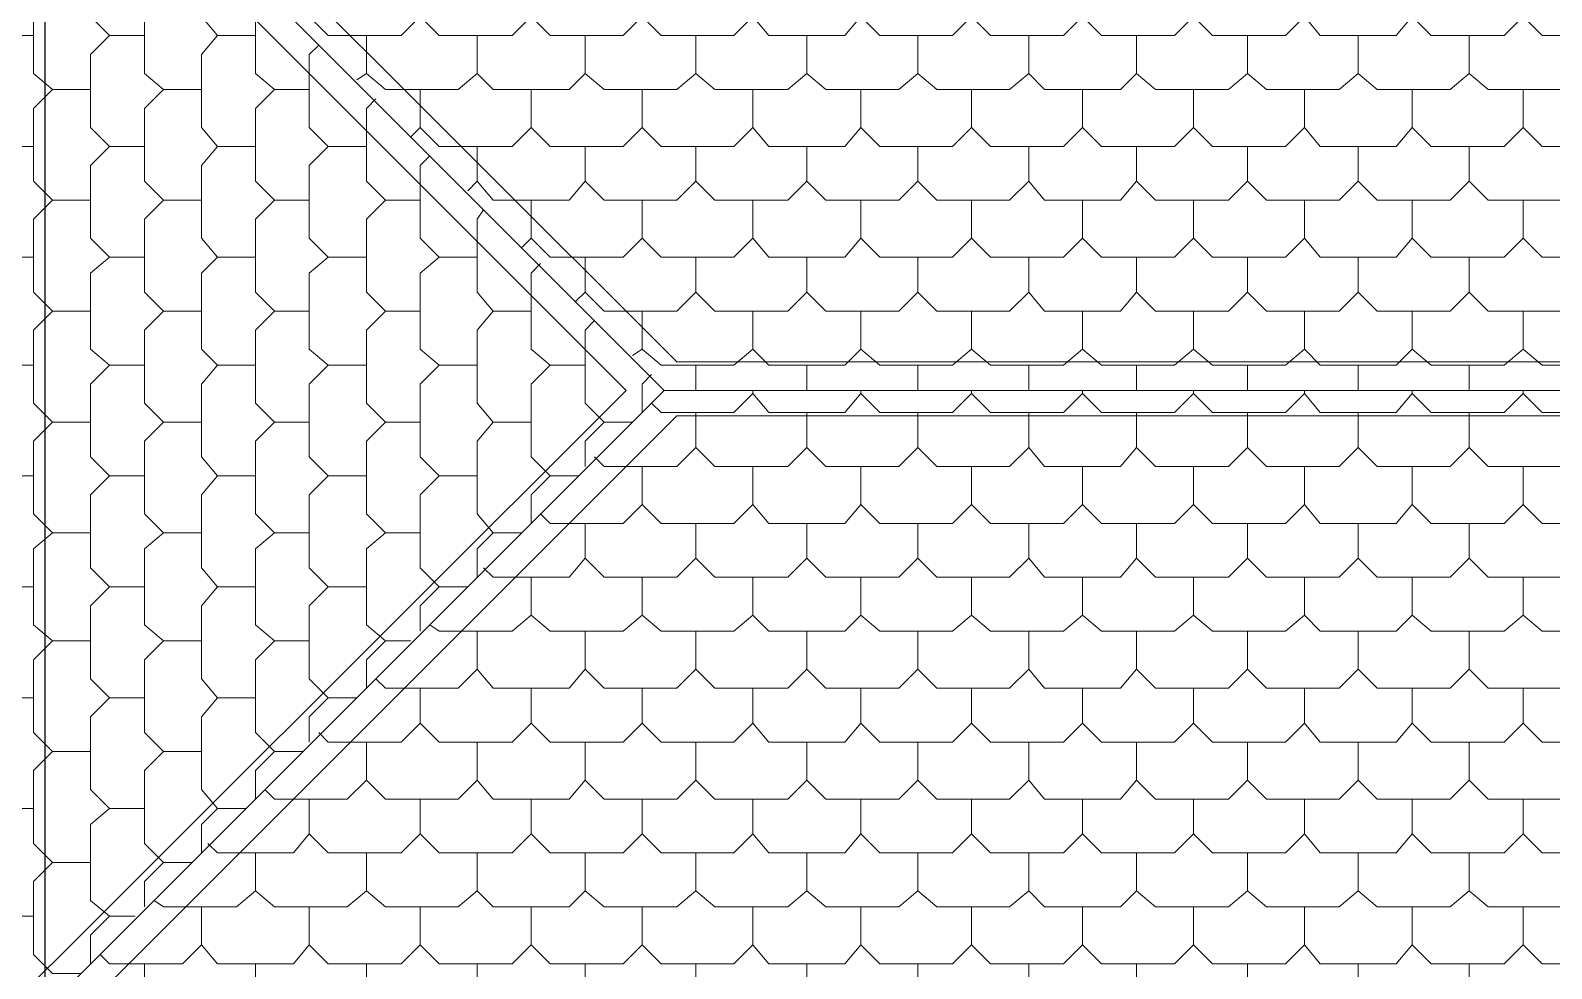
# Model space of a CAD drawing. Header units: millimetres. Extents: x -59 to 47, y 152 to 919.
# Drawn here: x -42.8 to -36.64, y 605.85 to 609.64 of the extents above; entities that cross this region are included whole.
import ezdxf

# ---------------------------------------------------------------- set-up
doc = ezdxf.new("R2010")
doc.units = ezdxf.units.MM
doc.layers.add('PDF_014408$BL-ROOF', color=7, linetype='Continuous')

msp = doc.modelspace()

# ---------------------------------------------------------------- linework, layer by layer
msp.add_line((-42.7365, 397.5642), (-42.7365, 918.7627))
at = {"layer": 'PDF_014408$BL-ROOF', "lineweight": 9}
for points in [[(-49.6944, 617.6501), (-40.2316, 608.1873), (-32.5383, 608.1873), (-32.5383, 615.7909), (-9.4968, 615.7909), (-9.4968, 609.2259), (7.7619, 609.2259), (7.7619, 608.7771), (16.6349, 617.6501)], [(-49.6944, 598.7245), (-40.2316, 608.1873), (-49.6944, 617.6501)], [(-5.2911, 598.7245), (-5.2911, 607.2), (-9.4968, 607.2), (-9.4968, 607.1743), (-32.5383, 607.1743), (-32.5383, 608.1873), (-40.2316, 608.1873), (-49.6944, 598.7245)]]:
    msp.add_lwpolyline(points, close=True, dxfattribs=at)
for points in [[(-32.5383, 608.3027), (-40.1803, 608.3027), (-49.5405, 617.6501)], [(-49.6944, 617.4962), (-40.3855, 608.1873), (-49.6944, 598.8912)], [(-42.9243, 610.0722), (-43.0012, 609.9952), (-43.0012, 609.7003), (-42.9243, 609.6234), (-42.7832, 609.6234)], [(-42.4755, 610.0722), (-42.5524, 609.9952), (-42.5524, 609.7003), (-42.4755, 609.6234), (-42.3344, 609.6234)], [(-42.078, 610.0337), (-42.1036, 609.9952), (-42.1036, 609.7003), (-42.0395, 609.6234), (-41.8857, 609.6234)], [(-42.7063, 609.8414), (-42.7832, 609.7772), (-42.7832, 609.4695), (-42.7063, 609.4054), (-42.5524, 609.4054)], [(-42.2575, 609.8414), (-42.3344, 609.7772), (-42.3344, 609.4695), (-42.2575, 609.4054), (-42.1036, 609.4054)], [(-41.8472, 609.8157), (-41.8857, 609.7772), (-41.8857, 609.4695), (-41.8087, 609.4054), (-41.6677, 609.4054)], [(-41.6677, 609.7003), (-41.5907, 609.6234), (-41.2958, 609.6234), (-41.2189, 609.7003), (-41.2189, 609.8414)], [(-41.2189, 609.7003), (-41.142, 609.6234), (-40.8471, 609.6234), (-40.7701, 609.7003), (-40.7701, 609.8414)], [(-40.7701, 609.7003), (-40.6932, 609.6234), (-40.3983, 609.6234), (-40.3213, 609.7003), (-40.3213, 609.8414)], [(-40.3213, 609.7003), (-40.2444, 609.6234), (-39.9495, 609.6234), (-39.8726, 609.7003), (-39.8726, 609.8414)], [(-39.8726, 609.7003), (-39.8085, 609.6234), (-39.5007, 609.6234), (-39.4366, 609.7003), (-39.4366, 609.8414)], [(-39.4366, 609.7003), (-39.3597, 609.6234), (-39.0648, 609.6234), (-38.9878, 609.7003), (-38.9878, 609.8414)], [(-38.9878, 609.7003), (-38.9109, 609.6234), (-38.616, 609.6234), (-38.5391, 609.7003), (-38.5391, 609.8414)], [(-38.5391, 609.7003), (-38.4621, 609.6234), (-38.1672, 609.6234), (-38.0903, 609.7003), (-38.0903, 609.8414)], [(-38.0903, 609.7003), (-38.0133, 609.6234), (-37.7184, 609.6234), (-37.6415, 609.7003), (-37.6415, 609.8414)], [(-37.6415, 609.7003), (-37.5774, 609.6234), (-37.2697, 609.6234), (-37.2055, 609.7003), (-37.2055, 609.8414)], [(-37.2055, 609.7003), (-37.1286, 609.6234), (-36.8337, 609.6234), (-36.7568, 609.7003), (-36.7568, 609.8414)], [(-36.7568, 609.7003), (-36.6798, 609.6234), (-36.3849, 609.6234), (-36.308, 609.7003), (-36.308, 609.8414)], [(-42.9243, 609.6234), (-43.0012, 609.5464), (-43.0012, 609.2515), (-42.9243, 609.1746), (-42.7832, 609.1746)], [(-42.4755, 609.6234), (-42.5524, 609.5464), (-42.5524, 609.2515), (-42.4755, 609.1746), (-42.3344, 609.1746)], [(-42.0395, 609.6234), (-42.1036, 609.5464), (-42.1036, 609.2515), (-42.0395, 609.1746), (-41.8857, 609.1746)], [(-41.4753, 609.4439), (-41.4369, 609.4695), (-41.4369, 609.6234)], [(-41.4369, 609.4695), (-41.3599, 609.4054), (-41.065, 609.4054), (-40.9881, 609.4695), (-40.9881, 609.6234)], [(-40.9881, 609.4695), (-40.924, 609.4054), (-40.6163, 609.4054), (-40.5521, 609.4695), (-40.5521, 609.6234)], [(-40.5521, 609.4695), (-40.4752, 609.4054), (-40.1803, 609.4054), (-40.1034, 609.4695), (-40.1034, 609.6234)], [(-40.1034, 609.4695), (-40.0264, 609.4054), (-39.7315, 609.4054), (-39.6546, 609.4695), (-39.6546, 609.6234)], [(-39.6546, 609.4695), (-39.5777, 609.4054), (-39.2827, 609.4054), (-39.2058, 609.4695), (-39.2058, 609.6234)], [(-39.2058, 609.4695), (-39.1289, 609.4054), (-38.834, 609.4054), (-38.757, 609.4695), (-38.757, 609.6234)], [(-38.757, 609.4695), (-38.6929, 609.4054), (-38.3852, 609.4054), (-38.3211, 609.4695), (-38.3211, 609.6234)], [(-38.3211, 609.4695), (-38.2441, 609.4054), (-37.9492, 609.4054), (-37.8723, 609.4695), (-37.8723, 609.6234)], [(-37.8723, 609.4695), (-37.7954, 609.4054), (-37.5005, 609.4054), (-37.4235, 609.4695), (-37.4235, 609.6234)], [(-37.4235, 609.4695), (-37.3466, 609.4054), (-37.0517, 609.4054), (-36.9747, 609.4695), (-36.9747, 609.6234)], [(-36.9747, 609.4695), (-36.8978, 609.4054), (-36.6029, 609.4054), (-36.526, 609.4695), (-36.526, 609.6234)], [(-41.6292, 609.5849), (-41.6677, 609.5464), (-41.6677, 609.2515), (-41.5907, 609.1746), (-41.4369, 609.1746)], [(-42.7063, 609.4054), (-42.7832, 609.3285), (-42.7832, 609.0336), (-42.7063, 608.9566), (-42.5524, 608.9566)], [(-42.2575, 609.4054), (-42.3344, 609.3285), (-42.3344, 609.0336), (-42.2575, 608.9566), (-42.1036, 608.9566)], [(-41.8087, 609.4054), (-41.8857, 609.3285), (-41.8857, 609.0336), (-41.8087, 608.9566), (-41.6677, 608.9566)], [(-41.2574, 609.2131), (-41.2189, 609.2515), (-41.2189, 609.4054)], [(-41.2189, 609.2515), (-41.142, 609.1746), (-40.8471, 609.1746), (-40.7701, 609.2515), (-40.7701, 609.4054)], [(-40.7701, 609.2515), (-40.6932, 609.1746), (-40.3983, 609.1746), (-40.3213, 609.2515), (-40.3213, 609.4054)], [(-40.3213, 609.2515), (-40.2444, 609.1746), (-39.9495, 609.1746), (-39.8726, 609.2515), (-39.8726, 609.4054)], [(-39.8726, 609.2515), (-39.8085, 609.1746), (-39.5007, 609.1746), (-39.4366, 609.2515), (-39.4366, 609.4054)], [(-39.4366, 609.2515), (-39.3597, 609.1746), (-39.0648, 609.1746), (-38.9878, 609.2515), (-38.9878, 609.4054)], [(-38.9878, 609.2515), (-38.9109, 609.1746), (-38.616, 609.1746), (-38.5391, 609.2515), (-38.5391, 609.4054)], [(-38.5391, 609.2515), (-38.4621, 609.1746), (-38.1672, 609.1746), (-38.0903, 609.2515), (-38.0903, 609.4054)], [(-38.0903, 609.2515), (-38.0133, 609.1746), (-37.7184, 609.1746), (-37.6415, 609.2515), (-37.6415, 609.4054)], [(-37.6415, 609.2515), (-37.5774, 609.1746), (-37.2697, 609.1746), (-37.2055, 609.2515), (-37.2055, 609.4054)], [(-37.2055, 609.2515), (-37.1286, 609.1746), (-36.8337, 609.1746), (-36.7568, 609.2515), (-36.7568, 609.4054)], [(-36.7568, 609.2515), (-36.6798, 609.1746), (-36.3849, 609.1746), (-36.308, 609.2515), (-36.308, 609.4054)], [(-41.3984, 609.3669), (-41.4369, 609.3285), (-41.4369, 609.0336), (-41.3599, 608.9566), (-41.2189, 608.9566)], [(-42.9243, 609.1746), (-43.0012, 609.0977), (-43.0012, 608.8028), (-42.9243, 608.7258), (-42.7832, 608.7258)], [(-42.4755, 609.1746), (-42.5524, 609.0977), (-42.5524, 608.8028), (-42.4755, 608.7258), (-42.3344, 608.7258)], [(-42.0395, 609.1746), (-42.1036, 609.0977), (-42.1036, 608.8028), (-42.0395, 608.7258), (-41.8857, 608.7258)], [(-41.5907, 609.1746), (-41.6677, 609.0977), (-41.6677, 608.8028), (-41.5907, 608.7258), (-41.4369, 608.7258)], [(-41.1804, 609.1361), (-41.2189, 609.0977), (-41.2189, 608.8028), (-41.142, 608.7258), (-40.9881, 608.7258)], [(-41.0266, 608.9951), (-40.9881, 609.0336), (-40.9881, 609.1746)], [(-40.9881, 609.0336), (-40.924, 608.9566), (-40.6163, 608.9566), (-40.5521, 609.0336), (-40.5521, 609.1746)], [(-40.5521, 609.0336), (-40.4752, 608.9566), (-40.1803, 608.9566), (-40.1034, 609.0336), (-40.1034, 609.1746)], [(-40.1034, 609.0336), (-40.0264, 608.9566), (-39.7315, 608.9566), (-39.6546, 609.0336), (-39.6546, 609.1746)], [(-39.6546, 609.0336), (-39.5777, 608.9566), (-39.2827, 608.9566), (-39.2058, 609.0336), (-39.2058, 609.1746)], [(-39.2058, 609.0336), (-39.1289, 608.9566), (-38.834, 608.9566), (-38.757, 609.0336), (-38.757, 609.1746)], [(-38.757, 609.0336), (-38.6929, 608.9566), (-38.3852, 608.9566), (-38.3211, 609.0336), (-38.3211, 609.1746)], [(-38.3211, 609.0336), (-38.2441, 608.9566), (-37.9492, 608.9566), (-37.8723, 609.0336), (-37.8723, 609.1746)], [(-37.8723, 609.0336), (-37.7954, 608.9566), (-37.5005, 608.9566), (-37.4235, 609.0336), (-37.4235, 609.1746)], [(-37.4235, 609.0336), (-37.3466, 608.9566), (-37.0517, 608.9566), (-36.9747, 609.0336), (-36.9747, 609.1746)], [(-36.9747, 609.0336), (-36.8978, 608.9566), (-36.6029, 608.9566), (-36.526, 609.0336), (-36.526, 609.1746)], [(-42.7063, 608.9566), (-42.7832, 608.8797), (-42.7832, 608.5848), (-42.7063, 608.5078), (-42.5524, 608.5078)], [(-42.2575, 608.9566), (-42.3344, 608.8797), (-42.3344, 608.5848), (-42.2575, 608.5078), (-42.1036, 608.5078)], [(-41.8087, 608.9566), (-41.8857, 608.8797), (-41.8857, 608.5848), (-41.8087, 608.5078), (-41.6677, 608.5078)], [(-41.3599, 608.9566), (-41.4369, 608.8797), (-41.4369, 608.5848), (-41.3599, 608.5078), (-41.2189, 608.5078)], [(-40.8086, 608.7643), (-40.7701, 608.8028), (-40.7701, 608.9566)], [(-40.7701, 608.8028), (-40.6932, 608.7258), (-40.3983, 608.7258), (-40.3213, 608.8028), (-40.3213, 608.9566)], [(-40.3213, 608.8028), (-40.2444, 608.7258), (-39.9495, 608.7258), (-39.8726, 608.8028), (-39.8726, 608.9566)], [(-39.8726, 608.8028), (-39.8085, 608.7258), (-39.5007, 608.7258), (-39.4366, 608.8028), (-39.4366, 608.9566)], [(-39.4366, 608.8028), (-39.3597, 608.7258), (-39.0648, 608.7258), (-38.9878, 608.8028), (-38.9878, 608.9566)], [(-38.9878, 608.8028), (-38.9109, 608.7258), (-38.616, 608.7258), (-38.5391, 608.8028), (-38.5391, 608.9566)], [(-38.5391, 608.8028), (-38.4621, 608.7258), (-38.1672, 608.7258), (-38.0903, 608.8028), (-38.0903, 608.9566)], [(-38.0903, 608.8028), (-38.0133, 608.7258), (-37.7184, 608.7258), (-37.6415, 608.8028), (-37.6415, 608.9566)], [(-37.6415, 608.8028), (-37.5774, 608.7258), (-37.2697, 608.7258), (-37.2055, 608.8028), (-37.2055, 608.9566)], [(-37.2055, 608.8028), (-37.1286, 608.7258), (-36.8337, 608.7258), (-36.7568, 608.8028), (-36.7568, 608.9566)], [(-36.7568, 608.8028), (-36.6798, 608.7258), (-36.3849, 608.7258), (-36.308, 608.8028), (-36.308, 608.9566)], [(-40.9625, 608.9182), (-40.9881, 608.8797), (-40.9881, 608.5848), (-40.924, 608.5078), (-40.7701, 608.5078)], [(-42.9243, 608.7258), (-43.0012, 608.6617), (-43.0012, 608.354), (-42.9243, 608.2899), (-42.7832, 608.2899)], [(-42.4755, 608.7258), (-42.5524, 608.6617), (-42.5524, 608.354), (-42.4755, 608.2899), (-42.3344, 608.2899)], [(-42.0395, 608.7258), (-42.1036, 608.6617), (-42.1036, 608.354), (-42.0395, 608.2899), (-41.8857, 608.2899)], [(-41.5907, 608.7258), (-41.6677, 608.6617), (-41.6677, 608.354), (-41.5907, 608.2899), (-41.4369, 608.2899)], [(-41.142, 608.7258), (-41.2189, 608.6617), (-41.2189, 608.354), (-41.142, 608.2899), (-40.9881, 608.2899)], [(-40.7317, 608.7002), (-40.7701, 608.6617), (-40.7701, 608.354), (-40.6932, 608.2899), (-40.5521, 608.2899)], [(-40.5906, 608.5463), (-40.5521, 608.5848), (-40.5521, 608.7258)], [(-40.5521, 608.5848), (-40.4752, 608.5078), (-40.1803, 608.5078), (-40.1034, 608.5848), (-40.1034, 608.7258)], [(-40.1034, 608.5848), (-40.0264, 608.5078), (-39.7315, 608.5078), (-39.6546, 608.5848), (-39.6546, 608.7258)], [(-39.6546, 608.5848), (-39.5777, 608.5078), (-39.2827, 608.5078), (-39.2058, 608.5848), (-39.2058, 608.7258)], [(-39.2058, 608.5848), (-39.1289, 608.5078), (-38.834, 608.5078), (-38.757, 608.5848), (-38.757, 608.7258)], [(-38.757, 608.5848), (-38.6929, 608.5078), (-38.3852, 608.5078), (-38.3211, 608.5848), (-38.3211, 608.7258)], [(-38.3211, 608.5848), (-38.2441, 608.5078), (-37.9492, 608.5078), (-37.8723, 608.5848), (-37.8723, 608.7258)], [(-37.8723, 608.5848), (-37.7954, 608.5078), (-37.5005, 608.5078), (-37.4235, 608.5848), (-37.4235, 608.7258)], [(-37.4235, 608.5848), (-37.3466, 608.5078), (-37.0517, 608.5078), (-36.9747, 608.5848), (-36.9747, 608.7258)], [(-36.9747, 608.5848), (-36.8978, 608.5078), (-36.6029, 608.5078), (-36.526, 608.5848), (-36.526, 608.7258)], [(-42.7063, 608.5078), (-42.7832, 608.4309), (-42.7832, 608.136), (-42.7063, 608.0591), (-42.5524, 608.0591)], [(-42.2575, 608.5078), (-42.3344, 608.4309), (-42.3344, 608.136), (-42.2575, 608.0591), (-42.1036, 608.0591)], [(-41.8087, 608.5078), (-41.8857, 608.4309), (-41.8857, 608.136), (-41.8087, 608.0591), (-41.6677, 608.0591)], [(-41.3599, 608.5078), (-41.4369, 608.4309), (-41.4369, 608.136), (-41.3599, 608.0591), (-41.2189, 608.0591)], [(-40.924, 608.5078), (-40.9881, 608.4309), (-40.9881, 608.136), (-40.924, 608.0591), (-40.7701, 608.0591)], [(-40.5137, 608.4694), (-40.5521, 608.4309), (-40.5521, 608.136), (-40.4752, 608.0591), (-40.3598, 608.0591)], [(-40.3598, 608.3283), (-40.3213, 608.354), (-40.3213, 608.5078)], [(-40.3213, 608.354), (-40.2444, 608.2899), (-39.9495, 608.2899), (-39.8726, 608.354), (-39.8726, 608.5078)], [(-39.8726, 608.354), (-39.8085, 608.2899), (-39.5007, 608.2899), (-39.4366, 608.354), (-39.4366, 608.5078)], [(-39.4366, 608.354), (-39.3597, 608.2899), (-39.0648, 608.2899), (-38.9878, 608.354), (-38.9878, 608.5078)], [(-38.9878, 608.354), (-38.9109, 608.2899), (-38.616, 608.2899), (-38.5391, 608.354), (-38.5391, 608.5078)], [(-38.5391, 608.354), (-38.4621, 608.2899), (-38.1672, 608.2899), (-38.0903, 608.354), (-38.0903, 608.5078)], [(-38.0903, 608.354), (-38.0133, 608.2899), (-37.7184, 608.2899), (-37.6415, 608.354), (-37.6415, 608.5078)], [(-37.6415, 608.354), (-37.5774, 608.2899), (-37.2697, 608.2899), (-37.2055, 608.354), (-37.2055, 608.5078)], [(-37.2055, 608.354), (-37.1286, 608.2899), (-36.8337, 608.2899), (-36.7568, 608.354), (-36.7568, 608.5078)], [(-36.7568, 608.354), (-36.6798, 608.2899), (-36.3849, 608.2899), (-36.308, 608.354), (-36.308, 608.5078)], [(-42.9243, 608.2899), (-43.0012, 608.2129), (-43.0012, 607.918), (-42.9243, 607.8411), (-42.7832, 607.8411)], [(-42.4755, 608.2899), (-42.5524, 608.2129), (-42.5524, 607.918), (-42.4755, 607.8411), (-42.3344, 607.8411)], [(-42.0395, 608.2899), (-42.1036, 608.2129), (-42.1036, 607.918), (-42.0395, 607.8411), (-41.8857, 607.8411)], [(-41.5907, 608.2899), (-41.6677, 608.2129), (-41.6677, 607.918), (-41.5907, 607.8411), (-41.4369, 607.8411)], [(-41.142, 608.2899), (-41.2189, 608.2129), (-41.2189, 607.918), (-41.142, 607.8411), (-40.9881, 607.8411)], [(-40.6932, 608.2899), (-40.7701, 608.2129), (-40.7701, 607.918), (-40.6932, 607.8411), (-40.5778, 607.8411)], [(-40.1034, 608.1873), (-40.1034, 608.2899)], [(-39.6546, 608.1873), (-39.6546, 608.2899)], [(-39.2058, 608.1873), (-39.2058, 608.2899)], [(-38.757, 608.1873), (-38.757, 608.2899)], [(-38.3211, 608.1873), (-38.3211, 608.2899)], [(-37.8723, 608.1873), (-37.8723, 608.2899)], [(-37.4235, 608.1873), (-37.4235, 608.2899)], [(-36.9747, 608.1873), (-36.9747, 608.2899)], [(-40.2829, 608.2514), (-40.3213, 608.2129), (-40.3213, 608.0975)], [(-40.2829, 608.136), (-40.2444, 608.0975), (-39.9495, 608.0975), (-39.8726, 608.1745), (-39.8726, 608.1873)], [(-39.8726, 608.1745), (-39.8085, 608.0975), (-39.5007, 608.0975), (-39.4366, 608.1745), (-39.4366, 608.1873)], [(-39.4366, 608.1745), (-39.3597, 608.0975), (-39.0648, 608.0975), (-38.9878, 608.1745), (-38.9878, 608.1873)], [(-38.9878, 608.1745), (-38.9109, 608.0975), (-38.616, 608.0975), (-38.5391, 608.1745), (-38.5391, 608.1873)], [(-38.5391, 608.1745), (-38.4621, 608.0975), (-38.1672, 608.0975), (-38.0903, 608.1745), (-38.0903, 608.1873)], [(-38.0903, 608.1745), (-38.0133, 608.0975), (-37.7184, 608.0975), (-37.6415, 608.1745), (-37.6415, 608.1873)], [(-37.6415, 608.1745), (-37.5774, 608.0975), (-37.2697, 608.0975), (-37.2055, 608.1745), (-37.2055, 608.1873)], [(-37.2055, 608.1745), (-37.1286, 608.0975), (-36.8337, 608.0975), (-36.7568, 608.1745), (-36.7568, 608.1873)], [(-36.7568, 608.1745), (-36.6798, 608.0975), (-36.3849, 608.0975), (-36.308, 608.1745), (-36.308, 608.1873)], [(-32.5383, 608.0847), (-40.1803, 608.0847), (-49.5405, 598.7245)], [(-40.5137, 607.918), (-40.4752, 607.8796), (-40.1803, 607.8796), (-40.1034, 607.9565), (-40.1034, 608.0975)], [(-40.1034, 607.9565), (-40.0264, 607.8796), (-39.7315, 607.8796), (-39.6546, 607.9565), (-39.6546, 608.0975)], [(-39.6546, 607.9565), (-39.5777, 607.8796), (-39.2827, 607.8796), (-39.2058, 607.9565), (-39.2058, 608.0975)], [(-39.2058, 607.9565), (-39.1289, 607.8796), (-38.834, 607.8796), (-38.757, 607.9565), (-38.757, 608.0975)], [(-38.757, 607.9565), (-38.6929, 607.8796), (-38.3852, 607.8796), (-38.3211, 607.9565), (-38.3211, 608.0975)], [(-38.3211, 607.9565), (-38.2441, 607.8796), (-37.9492, 607.8796), (-37.8723, 607.9565), (-37.8723, 608.0975)], [(-37.8723, 607.9565), (-37.7954, 607.8796), (-37.5005, 607.8796), (-37.4235, 607.9565), (-37.4235, 608.0975)], [(-37.4235, 607.9565), (-37.3466, 607.8796), (-37.0517, 607.8796), (-36.9747, 607.9565), (-36.9747, 608.0975)], [(-36.9747, 607.9565), (-36.8978, 607.8796), (-36.6029, 607.8796), (-36.526, 607.9565), (-36.526, 608.0975)], [(-42.7063, 608.0591), (-42.7832, 607.9821), (-42.7832, 607.6872), (-42.7063, 607.6103), (-42.5524, 607.6103)], [(-42.2575, 608.0591), (-42.3344, 607.9821), (-42.3344, 607.6872), (-42.2575, 607.6103), (-42.1036, 607.6103)], [(-41.8087, 608.0591), (-41.8857, 607.9821), (-41.8857, 607.6872), (-41.8087, 607.6103), (-41.6677, 607.6103)], [(-41.3599, 608.0591), (-41.4369, 607.9821), (-41.4369, 607.6872), (-41.3599, 607.6103), (-41.2189, 607.6103)], [(-40.924, 608.0591), (-40.9881, 607.9821), (-40.9881, 607.6872), (-40.924, 607.6103), (-40.8086, 607.6103)], [(-40.4752, 608.0591), (-40.5521, 607.9821), (-40.5521, 607.8796)], [(-42.9243, 607.8411), (-43.0012, 607.7642), (-43.0012, 607.4692), (-42.9243, 607.3923), (-42.7832, 607.3923)], [(-42.4755, 607.8411), (-42.5524, 607.7642), (-42.5524, 607.4692), (-42.4755, 607.3923), (-42.3344, 607.3923)], [(-42.0395, 607.8411), (-42.1036, 607.7642), (-42.1036, 607.4692), (-42.0395, 607.3923), (-41.8857, 607.3923)], [(-41.5907, 607.8411), (-41.6677, 607.7642), (-41.6677, 607.4692), (-41.5907, 607.3923), (-41.4369, 607.3923)], [(-41.142, 607.8411), (-41.2189, 607.7642), (-41.2189, 607.4692), (-41.142, 607.3923), (-41.0266, 607.3923)], [(-40.6932, 607.8411), (-40.7701, 607.7642), (-40.7701, 607.6488)], [(-40.7317, 607.6872), (-40.6932, 607.6488), (-40.3983, 607.6488), (-40.3213, 607.7257), (-40.3213, 607.8796)], [(-40.3213, 607.7257), (-40.2444, 607.6488), (-39.9495, 607.6488), (-39.8726, 607.7257), (-39.8726, 607.8796)], [(-39.8726, 607.7257), (-39.8085, 607.6488), (-39.5007, 607.6488), (-39.4366, 607.7257), (-39.4366, 607.8796)], [(-39.4366, 607.7257), (-39.3597, 607.6488), (-39.0648, 607.6488), (-38.9878, 607.7257), (-38.9878, 607.8796)], [(-38.9878, 607.7257), (-38.9109, 607.6488), (-38.616, 607.6488), (-38.5391, 607.7257), (-38.5391, 607.8796)], [(-38.5391, 607.7257), (-38.4621, 607.6488), (-38.1672, 607.6488), (-38.0903, 607.7257), (-38.0903, 607.8796)], [(-38.0903, 607.7257), (-38.0133, 607.6488), (-37.7184, 607.6488), (-37.6415, 607.7257), (-37.6415, 607.8796)], [(-37.6415, 607.7257), (-37.5774, 607.6488), (-37.2697, 607.6488), (-37.2055, 607.7257), (-37.2055, 607.8796)], [(-37.2055, 607.7257), (-37.1286, 607.6488), (-36.8337, 607.6488), (-36.7568, 607.7257), (-36.7568, 607.8796)], [(-36.7568, 607.7257), (-36.6798, 607.6488), (-36.3849, 607.6488), (-36.308, 607.7257), (-36.308, 607.8796)], [(-42.7063, 607.6103), (-42.7832, 607.5462), (-42.7832, 607.2384), (-42.7063, 607.1743), (-42.5524, 607.1743)], [(-42.2575, 607.6103), (-42.3344, 607.5462), (-42.3344, 607.2384), (-42.2575, 607.1743), (-42.1036, 607.1743)], [(-41.8087, 607.6103), (-41.8857, 607.5462), (-41.8857, 607.2384), (-41.8087, 607.1743), (-41.6677, 607.1743)], [(-41.3599, 607.6103), (-41.4369, 607.5462), (-41.4369, 607.2384), (-41.3599, 607.1743), (-41.2574, 607.1743)], [(-40.924, 607.6103), (-40.9881, 607.5462), (-40.9881, 607.4308)], [(-40.9625, 607.4692), (-40.924, 607.4308), (-40.6163, 607.4308), (-40.5521, 607.5077), (-40.5521, 607.6488)], [(-40.5521, 607.5077), (-40.4752, 607.4308), (-40.1803, 607.4308), (-40.1034, 607.5077), (-40.1034, 607.6488)], [(-40.1034, 607.5077), (-40.0264, 607.4308), (-39.7315, 607.4308), (-39.6546, 607.5077), (-39.6546, 607.6488)], [(-39.6546, 607.5077), (-39.5777, 607.4308), (-39.2827, 607.4308), (-39.2058, 607.5077), (-39.2058, 607.6488)], [(-39.2058, 607.5077), (-39.1289, 607.4308), (-38.834, 607.4308), (-38.757, 607.5077), (-38.757, 607.6488)], [(-38.757, 607.5077), (-38.6929, 607.4308), (-38.3852, 607.4308), (-38.3211, 607.5077), (-38.3211, 607.6488)], [(-38.3211, 607.5077), (-38.2441, 607.4308), (-37.9492, 607.4308), (-37.8723, 607.5077), (-37.8723, 607.6488)], [(-37.8723, 607.5077), (-37.7954, 607.4308), (-37.5005, 607.4308), (-37.4235, 607.5077), (-37.4235, 607.6488)], [(-37.4235, 607.5077), (-37.3466, 607.4308), (-37.0517, 607.4308), (-36.9747, 607.5077), (-36.9747, 607.6488)], [(-36.9747, 607.5077), (-36.8978, 607.4308), (-36.6029, 607.4308), (-36.526, 607.5077), (-36.526, 607.6488)], [(-41.1804, 607.2384), (-41.142, 607.2128), (-40.8471, 607.2128), (-40.7701, 607.2769), (-40.7701, 607.4308)], [(-40.7701, 607.2769), (-40.6932, 607.2128), (-40.3983, 607.2128), (-40.3213, 607.2769), (-40.3213, 607.4308)], [(-40.3213, 607.2769), (-40.2444, 607.2128), (-39.9495, 607.2128), (-39.8726, 607.2769), (-39.8726, 607.4308)], [(-39.8726, 607.2769), (-39.8085, 607.2128), (-39.5007, 607.2128), (-39.4366, 607.2769), (-39.4366, 607.4308)], [(-39.4366, 607.2769), (-39.3597, 607.2128), (-39.0648, 607.2128), (-38.9878, 607.2769), (-38.9878, 607.4308)], [(-38.9878, 607.2769), (-38.9109, 607.2128), (-38.616, 607.2128), (-38.5391, 607.2769), (-38.5391, 607.4308)], [(-38.5391, 607.2769), (-38.4621, 607.2128), (-38.1672, 607.2128), (-38.0903, 607.2769), (-38.0903, 607.4308)], [(-38.0903, 607.2769), (-38.0133, 607.2128), (-37.7184, 607.2128), (-37.6415, 607.2769), (-37.6415, 607.4308)], [(-37.6415, 607.2769), (-37.5774, 607.2128), (-37.2697, 607.2128), (-37.2055, 607.2769), (-37.2055, 607.4308)], [(-37.2055, 607.2769), (-37.1286, 607.2128), (-36.8337, 607.2128), (-36.7568, 607.2769), (-36.7568, 607.4308)], [(-36.7568, 607.2769), (-36.6798, 607.2128), (-36.3849, 607.2128), (-36.308, 607.2769), (-36.308, 607.4308)], [(-42.9243, 607.3923), (-43.0012, 607.3154), (-43.0012, 607.0205), (-42.9243, 606.9435), (-42.7832, 606.9435)], [(-42.4755, 607.3923), (-42.5524, 607.3154), (-42.5524, 607.0205), (-42.4755, 606.9435), (-42.3344, 606.9435)], [(-42.0395, 607.3923), (-42.1036, 607.3154), (-42.1036, 607.0205), (-42.0395, 606.9435), (-41.8857, 606.9435)], [(-41.5907, 607.3923), (-41.6677, 607.3154), (-41.6677, 607.0205), (-41.5907, 606.9435), (-41.4753, 606.9435)], [(-41.142, 607.3923), (-41.2189, 607.3154), (-41.2189, 607.2128)], [(-42.7063, 607.1743), (-42.7832, 607.0974), (-42.7832, 606.8025), (-42.7063, 606.7256), (-42.5524, 606.7256)], [(-42.2575, 607.1743), (-42.3344, 607.0974), (-42.3344, 606.8025), (-42.2575, 606.7256), (-42.1036, 606.7256)], [(-41.8087, 607.1743), (-41.8857, 607.0974), (-41.8857, 606.8025), (-41.8087, 606.7256), (-41.6933, 606.7256)], [(-41.3599, 607.1743), (-41.4369, 607.0974), (-41.4369, 606.982)], [(-41.3984, 607.0205), (-41.3599, 606.982), (-41.065, 606.982), (-40.9881, 607.0589), (-40.9881, 607.2128)], [(-40.9881, 607.0589), (-40.924, 606.982), (-40.6163, 606.982), (-40.5521, 607.0589), (-40.5521, 607.2128)], [(-40.5521, 607.0589), (-40.4752, 606.982), (-40.1803, 606.982), (-40.1034, 607.0589), (-40.1034, 607.2128)], [(-40.1034, 607.0589), (-40.0264, 606.982), (-39.7315, 606.982), (-39.6546, 607.0589), (-39.6546, 607.2128)], [(-39.6546, 607.0589), (-39.5777, 606.982), (-39.2827, 606.982), (-39.2058, 607.0589), (-39.2058, 607.2128)], [(-39.2058, 607.0589), (-39.1289, 606.982), (-38.834, 606.982), (-38.757, 607.0589), (-38.757, 607.2128)], [(-38.757, 607.0589), (-38.6929, 606.982), (-38.3852, 606.982), (-38.3211, 607.0589), (-38.3211, 607.2128)], [(-38.3211, 607.0589), (-38.2441, 606.982), (-37.9492, 606.982), (-37.8723, 607.0589), (-37.8723, 607.2128)], [(-37.8723, 607.0589), (-37.7954, 606.982), (-37.5005, 606.982), (-37.4235, 607.0589), (-37.4235, 607.2128)], [(-37.4235, 607.0589), (-37.3466, 606.982), (-37.0517, 606.982), (-36.9747, 607.0589), (-36.9747, 607.2128)], [(-36.9747, 607.0589), (-36.8978, 606.982), (-36.6029, 606.982), (-36.526, 607.0589), (-36.526, 607.2128)], [(-41.6292, 606.8025), (-41.5907, 606.764), (-41.2958, 606.764), (-41.2189, 606.841), (-41.2189, 606.982)], [(-41.2189, 606.841), (-41.142, 606.764), (-40.8471, 606.764), (-40.7701, 606.841), (-40.7701, 606.982)], [(-40.7701, 606.841), (-40.6932, 606.764), (-40.3983, 606.764), (-40.3213, 606.841), (-40.3213, 606.982)], [(-40.3213, 606.841), (-40.2444, 606.764), (-39.9495, 606.764), (-39.8726, 606.841), (-39.8726, 606.982)], [(-39.8726, 606.841), (-39.8085, 606.764), (-39.5007, 606.764), (-39.4366, 606.841), (-39.4366, 606.982)], [(-39.4366, 606.841), (-39.3597, 606.764), (-39.0648, 606.764), (-38.9878, 606.841), (-38.9878, 606.982)], [(-38.9878, 606.841), (-38.9109, 606.764), (-38.616, 606.764), (-38.5391, 606.841), (-38.5391, 606.982)], [(-38.5391, 606.841), (-38.4621, 606.764), (-38.1672, 606.764), (-38.0903, 606.841), (-38.0903, 606.982)], [(-38.0903, 606.841), (-38.0133, 606.764), (-37.7184, 606.764), (-37.6415, 606.841), (-37.6415, 606.982)], [(-37.6415, 606.841), (-37.5774, 606.764), (-37.2697, 606.764), (-37.2055, 606.841), (-37.2055, 606.982)], [(-37.2055, 606.841), (-37.1286, 606.764), (-36.8337, 606.764), (-36.7568, 606.841), (-36.7568, 606.982)], [(-36.7568, 606.841), (-36.6798, 606.764), (-36.3849, 606.764), (-36.308, 606.841), (-36.308, 606.982)], [(-42.9243, 606.9435), (-43.0012, 606.8666), (-43.0012, 606.5717), (-42.9243, 606.4948), (-42.7832, 606.4948)], [(-42.4755, 606.9435), (-42.5524, 606.8666), (-42.5524, 606.5717), (-42.4755, 606.4948), (-42.3344, 606.4948)], [(-42.0395, 606.9435), (-42.1036, 606.8666), (-42.1036, 606.5717), (-42.0395, 606.4948), (-41.9241, 606.4948)], [(-41.5907, 606.9435), (-41.6677, 606.8666), (-41.6677, 606.764)], [(-41.8472, 606.5717), (-41.8087, 606.5332), (-41.5138, 606.5332), (-41.4369, 606.6102), (-41.4369, 606.764)], [(-41.4369, 606.6102), (-41.3599, 606.5332), (-41.065, 606.5332), (-40.9881, 606.6102), (-40.9881, 606.764)], [(-40.9881, 606.6102), (-40.924, 606.5332), (-40.6163, 606.5332), (-40.5521, 606.6102), (-40.5521, 606.764)], [(-40.5521, 606.6102), (-40.4752, 606.5332), (-40.1803, 606.5332), (-40.1034, 606.6102), (-40.1034, 606.764)], [(-40.1034, 606.6102), (-40.0264, 606.5332), (-39.7315, 606.5332), (-39.6546, 606.6102), (-39.6546, 606.764)], [(-39.6546, 606.6102), (-39.5777, 606.5332), (-39.2827, 606.5332), (-39.2058, 606.6102), (-39.2058, 606.764)], [(-39.2058, 606.6102), (-39.1289, 606.5332), (-38.834, 606.5332), (-38.757, 606.6102), (-38.757, 606.764)], [(-38.757, 606.6102), (-38.6929, 606.5332), (-38.3852, 606.5332), (-38.3211, 606.6102), (-38.3211, 606.764)], [(-38.3211, 606.6102), (-38.2441, 606.5332), (-37.9492, 606.5332), (-37.8723, 606.6102), (-37.8723, 606.764)], [(-37.8723, 606.6102), (-37.7954, 606.5332), (-37.5005, 606.5332), (-37.4235, 606.6102), (-37.4235, 606.764)], [(-37.4235, 606.6102), (-37.3466, 606.5332), (-37.0517, 606.5332), (-36.9747, 606.6102), (-36.9747, 606.764)], [(-36.9747, 606.6102), (-36.8978, 606.5332), (-36.6029, 606.5332), (-36.526, 606.6102), (-36.526, 606.764)], [(-42.7063, 606.7256), (-42.7832, 606.6486), (-42.7832, 606.3537), (-42.7063, 606.2768), (-42.5524, 606.2768)], [(-42.2575, 606.7256), (-42.3344, 606.6486), (-42.3344, 606.3537), (-42.2575, 606.2768), (-42.1421, 606.2768)], [(-41.8087, 606.7256), (-41.8857, 606.6486), (-41.8857, 606.5332)], [(-42.9243, 606.4948), (-43.0012, 606.4306), (-43.0012, 606.1229), (-42.9243, 606.0588), (-42.7832, 606.0588)], [(-42.4755, 606.4948), (-42.5524, 606.4306), (-42.5524, 606.1229), (-42.4755, 606.0588), (-42.3729, 606.0588)], [(-42.0395, 606.4948), (-42.1036, 606.4306), (-42.1036, 606.3152)], [(-42.078, 606.3537), (-42.0395, 606.3152), (-41.7318, 606.3152), (-41.6677, 606.3922), (-41.6677, 606.5332)], [(-41.6677, 606.3922), (-41.5907, 606.3152), (-41.2958, 606.3152), (-41.2189, 606.3922), (-41.2189, 606.5332)], [(-41.2189, 606.3922), (-41.142, 606.3152), (-40.8471, 606.3152), (-40.7701, 606.3922), (-40.7701, 606.5332)], [(-40.7701, 606.3922), (-40.6932, 606.3152), (-40.3983, 606.3152), (-40.3213, 606.3922), (-40.3213, 606.5332)], [(-40.3213, 606.3922), (-40.2444, 606.3152), (-39.9495, 606.3152), (-39.8726, 606.3922), (-39.8726, 606.5332)], [(-39.8726, 606.3922), (-39.8085, 606.3152), (-39.5007, 606.3152), (-39.4366, 606.3922), (-39.4366, 606.5332)], [(-39.4366, 606.3922), (-39.3597, 606.3152), (-39.0648, 606.3152), (-38.9878, 606.3922), (-38.9878, 606.5332)], [(-38.9878, 606.3922), (-38.9109, 606.3152), (-38.616, 606.3152), (-38.5391, 606.3922), (-38.5391, 606.5332)], [(-38.5391, 606.3922), (-38.4621, 606.3152), (-38.1672, 606.3152), (-38.0903, 606.3922), (-38.0903, 606.5332)], [(-38.0903, 606.3922), (-38.0133, 606.3152), (-37.7184, 606.3152), (-37.6415, 606.3922), (-37.6415, 606.5332)], [(-37.6415, 606.3922), (-37.5774, 606.3152), (-37.2697, 606.3152), (-37.2055, 606.3922), (-37.2055, 606.5332)], [(-37.2055, 606.3922), (-37.1286, 606.3152), (-36.8337, 606.3152), (-36.7568, 606.3922), (-36.7568, 606.5332)], [(-36.7568, 606.3922), (-36.6798, 606.3152), (-36.3849, 606.3152), (-36.308, 606.3922), (-36.308, 606.5332)], [(-42.296, 606.1229), (-42.2575, 606.0973), (-41.9626, 606.0973), (-41.8857, 606.1614), (-41.8857, 606.3152)], [(-41.8857, 606.1614), (-41.8087, 606.0973), (-41.5138, 606.0973), (-41.4369, 606.1614), (-41.4369, 606.3152)], [(-41.4369, 606.1614), (-41.3599, 606.0973), (-41.065, 606.0973), (-40.9881, 606.1614), (-40.9881, 606.3152)], [(-40.9881, 606.1614), (-40.924, 606.0973), (-40.6163, 606.0973), (-40.5521, 606.1614), (-40.5521, 606.3152)], [(-40.5521, 606.1614), (-40.4752, 606.0973), (-40.1803, 606.0973), (-40.1034, 606.1614), (-40.1034, 606.3152)], [(-40.1034, 606.1614), (-40.0264, 606.0973), (-39.7315, 606.0973), (-39.6546, 606.1614), (-39.6546, 606.3152)], [(-39.6546, 606.1614), (-39.5777, 606.0973), (-39.2827, 606.0973), (-39.2058, 606.1614), (-39.2058, 606.3152)], [(-39.2058, 606.1614), (-39.1289, 606.0973), (-38.834, 606.0973), (-38.757, 606.1614), (-38.757, 606.3152)], [(-38.757, 606.1614), (-38.6929, 606.0973), (-38.3852, 606.0973), (-38.3211, 606.1614), (-38.3211, 606.3152)], [(-38.3211, 606.1614), (-38.2441, 606.0973), (-37.9492, 606.0973), (-37.8723, 606.1614), (-37.8723, 606.3152)], [(-37.8723, 606.1614), (-37.7954, 606.0973), (-37.5005, 606.0973), (-37.4235, 606.1614), (-37.4235, 606.3152)], [(-37.4235, 606.1614), (-37.3466, 606.0973), (-37.0517, 606.0973), (-36.9747, 606.1614), (-36.9747, 606.3152)], [(-36.9747, 606.1614), (-36.8978, 606.0973), (-36.6029, 606.0973), (-36.526, 606.1614), (-36.526, 606.3152)], [(-42.7063, 606.2768), (-42.7832, 606.1998), (-42.7832, 605.9049), (-42.7063, 605.828), (-42.5909, 605.828)], [(-42.2575, 606.2768), (-42.3344, 606.1998), (-42.3344, 606.0973)], [(-42.4755, 606.0588), (-42.5524, 605.9819), (-42.5524, 605.8665)], [(-42.5139, 605.9049), (-42.4755, 605.8665), (-42.1806, 605.8665), (-42.1036, 605.9434), (-42.1036, 606.0973)], [(-42.1036, 605.9434), (-42.0395, 605.8665), (-41.7318, 605.8665), (-41.6677, 605.9434), (-41.6677, 606.0973)], [(-41.6677, 605.9434), (-41.5907, 605.8665), (-41.2958, 605.8665), (-41.2189, 605.9434), (-41.2189, 606.0973)], [(-41.2189, 605.9434), (-41.142, 605.8665), (-40.8471, 605.8665), (-40.7701, 605.9434), (-40.7701, 606.0973)], [(-40.7701, 605.9434), (-40.6932, 605.8665), (-40.3983, 605.8665), (-40.3213, 605.9434), (-40.3213, 606.0973)], [(-40.3213, 605.9434), (-40.2444, 605.8665), (-39.9495, 605.8665), (-39.8726, 605.9434), (-39.8726, 606.0973)], [(-39.8726, 605.9434), (-39.8085, 605.8665), (-39.5007, 605.8665), (-39.4366, 605.9434), (-39.4366, 606.0973)], [(-39.4366, 605.9434), (-39.3597, 605.8665), (-39.0648, 605.8665), (-38.9878, 605.9434), (-38.9878, 606.0973)], [(-38.9878, 605.9434), (-38.9109, 605.8665), (-38.616, 605.8665), (-38.5391, 605.9434), (-38.5391, 606.0973)], [(-38.5391, 605.9434), (-38.4621, 605.8665), (-38.1672, 605.8665), (-38.0903, 605.9434), (-38.0903, 606.0973)], [(-38.0903, 605.9434), (-38.0133, 605.8665), (-37.7184, 605.8665), (-37.6415, 605.9434), (-37.6415, 606.0973)], [(-37.6415, 605.9434), (-37.5774, 605.8665), (-37.2697, 605.8665), (-37.2055, 605.9434), (-37.2055, 606.0973)], [(-37.2055, 605.9434), (-37.1286, 605.8665), (-36.8337, 605.8665), (-36.7568, 605.9434), (-36.7568, 606.0973)], [(-36.7568, 605.9434), (-36.6798, 605.8665), (-36.3849, 605.8665), (-36.308, 605.9434), (-36.308, 606.0973)], [(-42.7447, 605.687), (-42.7063, 605.6485), (-42.4114, 605.6485), (-42.3344, 605.7254), (-42.3344, 605.8665)], [(-42.3344, 605.7254), (-42.2575, 605.6485), (-41.9626, 605.6485), (-41.8857, 605.7254), (-41.8857, 605.8665)], [(-41.8857, 605.7254), (-41.8087, 605.6485), (-41.5138, 605.6485), (-41.4369, 605.7254), (-41.4369, 605.8665)], [(-41.4369, 605.7254), (-41.3599, 605.6485), (-41.065, 605.6485), (-40.9881, 605.7254), (-40.9881, 605.8665)], [(-40.9881, 605.7254), (-40.924, 605.6485), (-40.6163, 605.6485), (-40.5521, 605.7254), (-40.5521, 605.8665)], [(-40.5521, 605.7254), (-40.4752, 605.6485), (-40.1803, 605.6485), (-40.1034, 605.7254), (-40.1034, 605.8665)], [(-40.1034, 605.7254), (-40.0264, 605.6485), (-39.7315, 605.6485), (-39.6546, 605.7254), (-39.6546, 605.8665)], [(-39.6546, 605.7254), (-39.5777, 605.6485), (-39.2827, 605.6485), (-39.2058, 605.7254), (-39.2058, 605.8665)], [(-39.2058, 605.7254), (-39.1289, 605.6485), (-38.834, 605.6485), (-38.757, 605.7254), (-38.757, 605.8665)], [(-38.757, 605.7254), (-38.6929, 605.6485), (-38.3852, 605.6485), (-38.3211, 605.7254), (-38.3211, 605.8665)], [(-38.3211, 605.7254), (-38.2441, 605.6485), (-37.9492, 605.6485), (-37.8723, 605.7254), (-37.8723, 605.8665)], [(-37.8723, 605.7254), (-37.7954, 605.6485), (-37.5005, 605.6485), (-37.4235, 605.7254), (-37.4235, 605.8665)], [(-37.4235, 605.7254), (-37.3466, 605.6485), (-37.0517, 605.6485), (-36.9747, 605.7254), (-36.9747, 605.8665)]]:
    msp.add_lwpolyline(points, dxfattribs=at)

doc.saveas('drawing.dxf')
